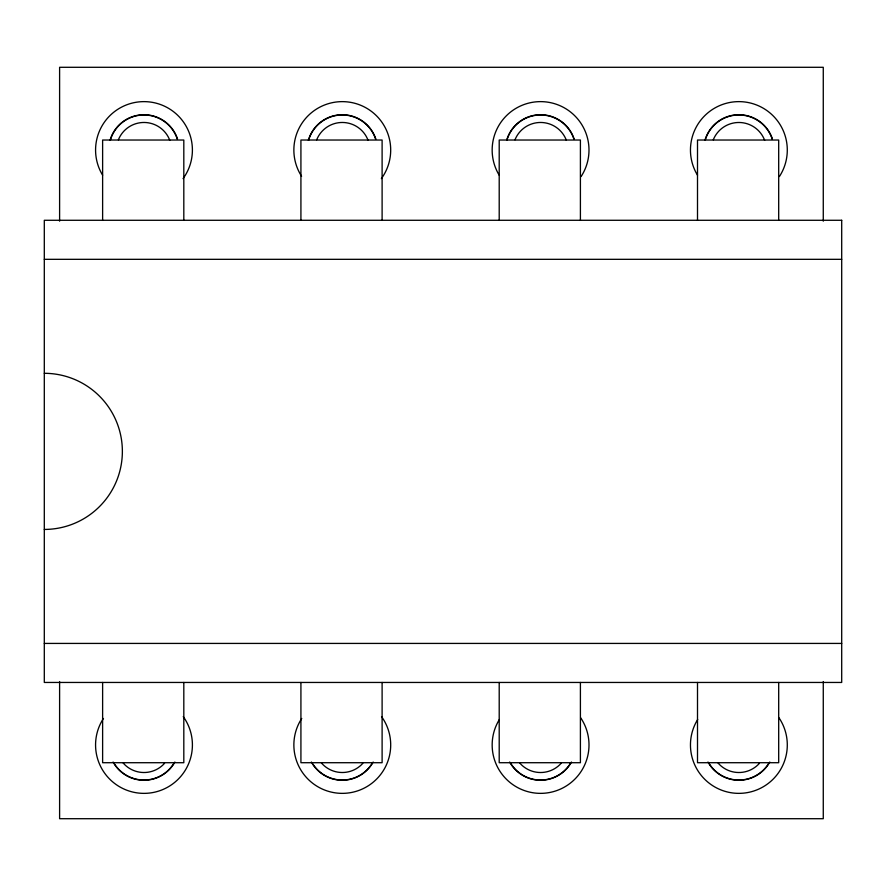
<?xml version="1.0" encoding="UTF-8"?>
<svg xmlns="http://www.w3.org/2000/svg" width="886" height="886" viewBox="0 0 886 886"><rect width="100%" height="100%" fill="white"/><g stroke="black" fill="none" stroke-linecap="round" stroke-linejoin="round"><path stroke-width="1.33" d="M44.3 259.321L841.7 259.321M44.3 643.424L841.7 643.424M823.271 221.179L823.271 67.292L59.606 67.292L59.606 221.179M823.271 681.555L823.271 818.708L59.606 818.708L59.606 681.555M778.694 220.282L778.694 140.032L697.503 140.032L697.503 220.282M778.694 682.453L778.694 762.713L697.503 762.713L697.503 682.453M580.408 220.282L580.408 140.032L499.206 140.032L499.206 220.282M580.408 682.453L580.408 762.713L499.206 762.713L499.206 682.453M382.11 220.282L382.11 140.032L300.919 140.032L300.919 220.282M382.11 682.453L382.11 762.713L300.919 762.713L300.919 682.453M183.812 220.282L183.812 140.032L102.621 140.032L102.621 220.282M183.812 682.453L183.812 762.713L102.621 762.713L102.621 682.453M44.3 373.305A78.068 78.068 0 0 1 122.368 451.373A78.068 78.068 0 0 1 44.3 529.44M705.167 140.331A35.086 35.086 0 0 1 772.204 139.091M506.87 140.331A35.086 35.086 0 0 1 573.907 139.091M308.572 140.331A35.086 35.086 0 0 1 375.609 139.091M110.274 140.331A35.086 35.086 0 0 1 177.311 139.091M372.33 763.056A35.086 35.086 0 0 1 312.924 764.153M759.424 763.322A27.566 27.566 0 0 1 717.97 762.924M713.285 139.8A27.566 27.566 0 0 1 764.662 140.309M561.126 763.322A27.566 27.566 0 0 1 519.672 762.924M514.987 139.8A27.566 27.566 0 0 1 566.375 140.309M362.828 763.322A27.566 27.566 0 0 1 321.385 762.924M316.69 139.8A27.566 27.566 0 0 1 368.078 140.309M164.541 763.322A27.566 27.566 0 0 1 123.088 762.924M118.392 139.8A27.566 27.566 0 0 1 169.78 140.309M570.628 763.056A35.086 35.086 0 0 1 511.222 764.153M174.033 763.056A35.086 35.086 0 0 1 114.626 764.153M768.926 763.056A35.086 35.086 0 0 1 709.52 764.153M704.946 140.265A35.307 35.307 0 0 1 772.426 139.013M697.503 175.195A48.42 48.42 0 0 1 707.881 112.843A48.42 48.42 0 0 1 771.075 113.884A48.42 48.42 0 0 1 779.392 176.547M110.052 140.265A35.307 35.307 0 0 1 177.532 139.013M102.621 175.195A48.42 48.42 0 0 1 113.641 112.312A48.42 48.42 0 0 1 177.421 115.025A48.42 48.42 0 0 1 183.07 178.618M778.872 717.649A48.42 48.42 0 0 1 771.462 780.754A48.42 48.42 0 0 1 707.947 782.205A48.42 48.42 0 0 1 697.681 719.51M769.779 762.026A35.307 35.307 0 0 1 707.969 762.026M506.648 140.265A35.307 35.307 0 0 1 574.128 139.013M499.206 175.195A48.42 48.42 0 0 1 509.583 112.843A48.42 48.42 0 0 1 572.777 113.884A48.42 48.42 0 0 1 581.094 176.547M580.574 717.649A48.42 48.42 0 0 1 573.176 780.754A48.42 48.42 0 0 1 509.66 782.205A48.42 48.42 0 0 1 499.383 719.51M571.481 762.026A35.307 35.307 0 0 1 509.671 762.026M183.247 716.608A48.42 48.42 0 0 1 176.901 780.466A48.42 48.42 0 0 1 112.743 781.939A48.42 48.42 0 0 1 103.463 718.446M174.896 762.026A35.307 35.307 0 0 1 113.076 762.026M308.35 140.265A35.307 35.307 0 0 1 375.83 139.013M301.583 176.281A48.42 48.42 0 0 1 311.285 112.854A48.42 48.42 0 0 1 375.409 114.737A48.42 48.42 0 0 1 381.368 178.618M381.545 716.608A48.42 48.42 0 0 1 375.188 780.466A48.42 48.42 0 0 1 311.041 781.939A48.42 48.42 0 0 1 301.761 718.446M373.183 762.026A35.307 35.307 0 0 1 311.374 762.026M841.7 220.282L44.3 220.282L44.3 682.453L841.7 682.453L841.7 220.282"/></g></svg>
